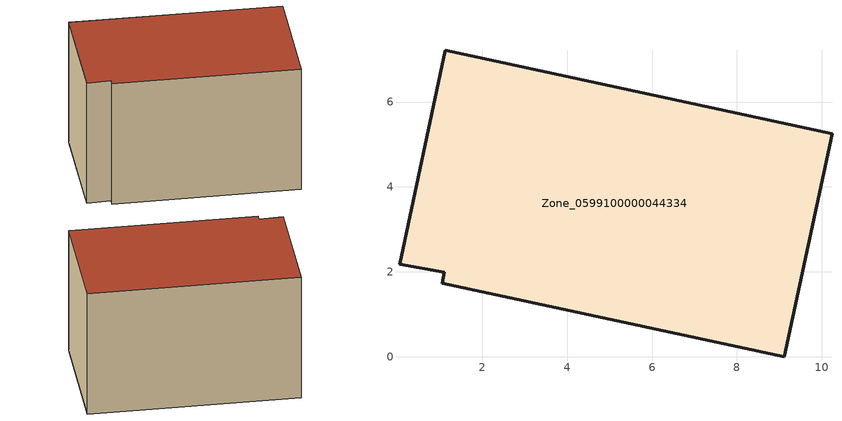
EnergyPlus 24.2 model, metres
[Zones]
Zone_0599100000044334
 floor ground (C_G): 9.11,0 1.05,1.73 1.11,1.99 0.05,2.18 1.13,7.22 10.24,5.26 z0
 wall outside (C_F): 9.11,0 10.24,5.26 1.13,7.22 0.05,2.18 1.11,1.99 1.05,1.73 9.11,0 z0:6.03
 roof outside (C_R): 1.05,1.73 9.11,0 10.24,5.26 1.13,7.22 0.05,2.18 1.11,1.99 z6.03
[BUILDING]
Pand.0599100000044334: North Axis=0; Terrain=City; Loads Convergence Tolerance Value=0.04; Temperature Convergence Tolerance Value=0.4; Solar Distribution=FullExterior; Maximum Number of Warmup Days=25; Minimum Number of Warmup Days=1
[Site:Location]
Rotterdam.The.Hague.AP_ZH_NLD Design_Conditions: Latitude=51.96; Longitude=4.45; Time Zone=1; Elevation=-4.5
[SITE:GROUNDTEMPERATURE:BUILDINGSURFACE]
18, 18, 18, 18, 18, 18, 18, 18, 18, 18, 18, 18
[MATERIAL] Thermal Absorptance=0.9; Solar Absorptance=0.7; Visible Absorptance=0.7
Name | Roughness | Thickness | Conductivity | Density | Specific Heat
G.TC.1975-1991 | MediumSmooth | 0.15 | 0.288461 | 540 | 1210
F.TC.1975-1991 | Rough | 0.3 | 0.230769 | 1920 | 840
R.TC.1975-1991 | MediumRough | 0.2 | 0.153846 | 1500 | 1000
[CONSTRUCTION]
C_G: G.TC.1975-1991
C_F: F.TC.1975-1991
C_R: R.TC.1975-1991
[ZONE]
Zone_0599100000044334: Type=1; Multiplier=1; Ceiling Height=Autocalculate; Volume=Autocalculate; Floor Area=autocalculate; Part of Total Floor Area=Yes
[ZONEINFILTRATION:DESIGNFLOWRATE]
Infil_Zone_0599100000044334: Zone or ZoneList or Space or SpaceList=Zone_0599100000044334; Schedule=AlwaysOn; Design Flow Rate Calculation Method=Flow/Area; Flow Rate per Floor Area=0.003; Constant Term Coefficient=1; Temperature Term Coefficient=0; Velocity Term Coefficient=0; Velocity Squared Term Coefficient=0
[HVACTEMPLATE:ZONE:IDEALLOADSAIRSYSTEM]
Zone_0599100000044334: Maximum Heating Supply Air Temperature=50; Minimum Cooling Supply Air Temperature=13; Maximum Heating Supply Air Humidity Ratio=0.0156; Minimum Cooling Supply Air Humidity Ratio=0.0077; Heating Limit=NoLimit; Cooling Limit=NoLimit; Dehumidification Control Type=ConstantSensibleHeatRatio; Cooling Sensible Heat Ratio=0.7; Dehumidification Setpoint=60; Humidification Control Type=None; Humidification Setpoint=30; Outdoor Air Method=None; Outdoor Air Flow Rate per Person=0.00944; Outdoor Air Flow Rate per Zone Floor Area=0; Outdoor Air Flow Rate per Zone=0; Demand Controlled Ventilation Type=None; Outdoor Air Economizer Type=NoEconomizer; Heat Recovery Type=None; Sensible Heat Recovery Effectiveness=0.7; Latent Heat Recovery Effectiveness=0.65
[ZONECONTROL:THERMOSTAT]
ThermostatControl_Zone_0599100000044334: Zone or ZoneList=Zone_0599100000044334; Control Type Schedule=DualSetpointControlType; Control 1=Thermostat_Zone_0599100000044334; Temperature Difference Between Cutout And Setpoint=0
[THERMOSTATSETPOINT:DUALSETPOINT]
Thermostat_Zone_0599100000044334: Heating Setpoint Temperature Schedule=HeatingSetpoint_Zone_0599100000044334; Cooling Setpoint Temperature Schedule=CoolingSetpoint_Zone_0599100000044334
[SCHEDULE:COMPACT]
HeatingSetpoint_Zone_0599100000044334: Through: 12/31, For: AllDays, Until: 24:00, 21
CoolingSetpoint_Zone_0599100000044334: Through: 12/31, For: AllDays, Until: 24:00, 24
DualSetpointControlType: Through: 12/31, For: AllDays, Until: 24:00, 4
AlwaysOn: Through: 12/31, For: AllDays, Until: 24:00, 1
